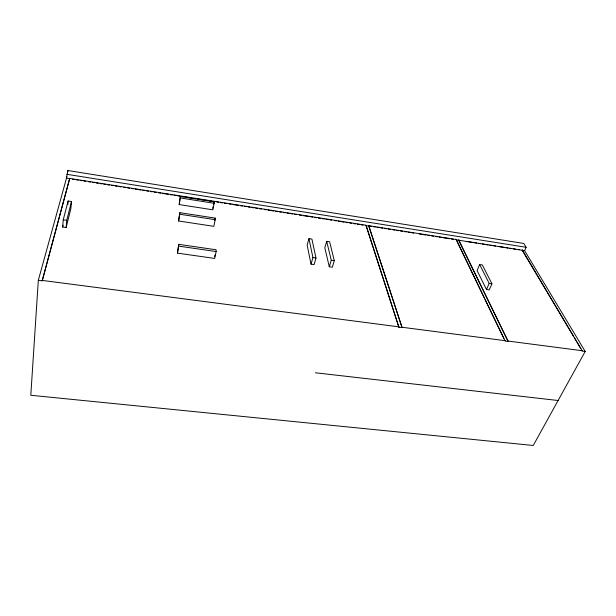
<?xml version="1.0" encoding="UTF-8"?>
<svg xmlns="http://www.w3.org/2000/svg" width="616" height="616" viewBox="0 0 616 616"><rect width="100%" height="100%" fill="white"/><g stroke="black" fill="none" stroke-linecap="round" stroke-linejoin="round"><path stroke-width="0.92" d="M177.47 253.13L178.771 244.36L216.07 249.765L216.131 251.536L214.699 258.435L177.47 253.13L178.771 244.36M178.617 221.005L179.841 212.682L215.138 218.095L215.2 219.673L213.852 226.334L178.617 221.005L179.841 212.682M179.194 204.574L180.388 196.473L214.091 201.794L214.137 203.272L212.843 209.81L179.194 204.574L180.388 196.473M38.315 280.311L30.8 395.272L533.24 445.476L585.2 351.459L524.601 250.612L458.612 240.194L508.146 341.433L505.151 341.041L456.179 239.478L368.684 225.656L402.086 327.635L398.898 327.219L365.989 225.233L69.67 178.432L42.204 280.819L38.315 280.311L66.882 176.777M524.601 250.612L526.126 247.285L523.8 243.459L67.837 170.524L66.466 178.294L69.67 178.432M62.647 227.035L63.24 219.797L68.122 201.016L71.502 201.532L70.886 208.601L66.135 227.535L62.647 227.035L63.117 225.225M67.706 172.118L67.837 170.524M67.822 204.558L68.122 201.016M66.135 227.535L66.751 220.305L71.502 201.532M212.797 208.316L213.167 206.452M213.536 204.589L214.091 201.794M214.638 220.59L215.138 218.095M214.645 256.641L214.999 254.924M42.204 280.819L69.639 178.794M308.955 238.654L307.145 245.106L311.026 264.149L314.083 264.587L316 258.019L311.919 239.1L308.955 238.654L312.928 257.565L311.026 264.149M326.696 241.341L324.801 247.748L329.291 266.79L332.309 267.221L334.311 260.699L329.629 241.788L326.696 241.341L331.269 260.252L329.291 266.79M398.898 327.219L365.989 225.233M402.086 327.635L368.684 225.656M484.168 297.774L456.179 239.478M479.648 264.541L477.077 270.555L486.478 289.512L489.235 289.913L491.953 283.799L482.336 264.949L479.648 264.541L489.173 283.391L486.478 289.512M508.146 341.433L458.735 239.886M522.276 249.919L582.336 351.089L585.2 351.459M315.4 372.78L558.096 400.508M42.227 280.411L399.029 326.865M402.225 327.281L505.312 340.702M508.308 341.095L582.52 350.758M178.709 246.138L216.131 251.536M312.928 257.565L316 258.019M331.269 260.252L334.311 260.699M489.173 283.391L491.953 283.799M63.24 219.797L66.751 220.305M179.787 214.252L215.2 219.673M72.488 179.241L74.39 179.541M76.284 179.841L78.186 180.142M80.088 180.442L81.982 180.742M83.884 181.042L85.778 181.343M88.627 181.789L90.529 182.09M92.431 182.39L94.325 182.69M96.227 182.99L98.121 183.291M100.023 183.591L101.925 183.891M103.819 184.192L105.721 184.492M107.623 184.785L109.517 185.085M111.419 185.385L113.313 185.686M115.215 185.986L117.117 186.286M119.011 186.586L120.913 186.887M123.762 187.333L125.656 187.634M127.558 187.934L129.46 188.234M131.354 188.535L133.256 188.835M135.158 189.135L137.052 189.435M138.954 189.736L140.848 190.036M142.75 190.336L144.652 190.637M146.546 190.937L148.448 191.23M150.35 191.53L152.244 191.83M154.146 192.13L156.041 192.431M158.889 192.885L160.791 193.178M162.693 193.478L168.384 194.379M170.286 194.679L172.187 194.979M174.082 195.28L175.984 195.58M177.885 195.88L179.78 196.181M181.681 196.481L183.576 196.781M185.478 197.082L187.38 197.382M189.274 197.674L191.176 197.975M194.025 198.429L195.919 198.729M197.821 199.03L203.519 199.923M205.421 200.223L207.315 200.523M209.217 200.824L211.111 201.124M213.013 201.424L214.915 201.725M216.809 202.025L218.711 202.325M220.613 202.625L222.507 202.926M224.409 203.226L226.303 203.526M229.152 203.973L231.054 204.273M232.956 204.574L238.646 205.475M240.548 205.775L242.45 206.067M244.344 206.368L246.246 206.668M248.148 206.968L250.042 207.269M251.944 207.569L253.838 207.869M255.74 208.17L257.642 208.47M259.536 208.77L261.438 209.07M264.287 209.517L266.189 209.817M268.083 210.118L273.781 211.019M275.683 211.319L277.577 211.619M279.479 211.919L281.373 212.22M283.275 212.52L285.177 212.813M287.071 213.113L288.973 213.413M290.875 213.714L292.769 214.014M294.671 214.314L296.565 214.614M299.415 215.061L301.316 215.361M303.218 215.662L308.916 216.562M310.81 216.863L312.712 217.163M314.607 217.463L316.509 217.764M318.41 218.064L320.305 218.364M322.207 218.665L324.101 218.965M326.003 219.257L327.905 219.558M329.799 219.858L331.701 220.158M334.55 220.613L336.452 220.913M338.346 221.206L344.044 222.106M345.946 222.407L347.84 222.707M349.742 223.007L351.644 223.308M353.538 223.608L355.44 223.908M357.334 224.209L359.236 224.509M361.138 224.809L363.032 225.11M365.881 225.556L371.394 226.426M373.281 226.726L375.159 227.019M377.038 227.319L378.925 227.612M380.804 227.912L382.682 228.205M384.569 228.505L386.448 228.805M388.326 229.098L390.213 229.398M393.031 229.845L394.918 230.138M396.796 230.438L398.675 230.73M400.562 231.031L402.44 231.323M404.319 231.624L406.206 231.924M408.085 232.217L409.963 232.517M411.85 232.81L413.729 233.11M419.373 234.003L425.956 235.043M427.835 235.335L429.722 235.635M431.6 235.928L433.479 236.228M435.366 236.521L437.245 236.821M439.123 237.114L441.01 237.414M442.889 237.714L449.472 238.754M451.351 239.047L453.237 239.347M456.056 239.793L460.514 240.494M466.197 241.395L472.834 242.442M474.736 242.735L476.63 243.035M478.524 243.335L480.418 243.636M482.32 243.936L484.215 244.236M486.109 244.537L488.003 244.837M489.905 245.13L491.799 245.43M493.693 245.73L495.587 246.03M498.436 246.477L507.915 247.979M509.809 248.279L511.711 248.579M513.605 248.872L515.5 249.172M517.402 249.472L519.296 249.773M180.334 197.952L214.137 203.272M66.797 174.29L526.126 247.285M522.137 250.219L573.527 336.328M574.505 337.968L575.975 340.425M576.953 342.065L580.873 348.625M485.008 299.507L503.888 338.446"/></g></svg>
